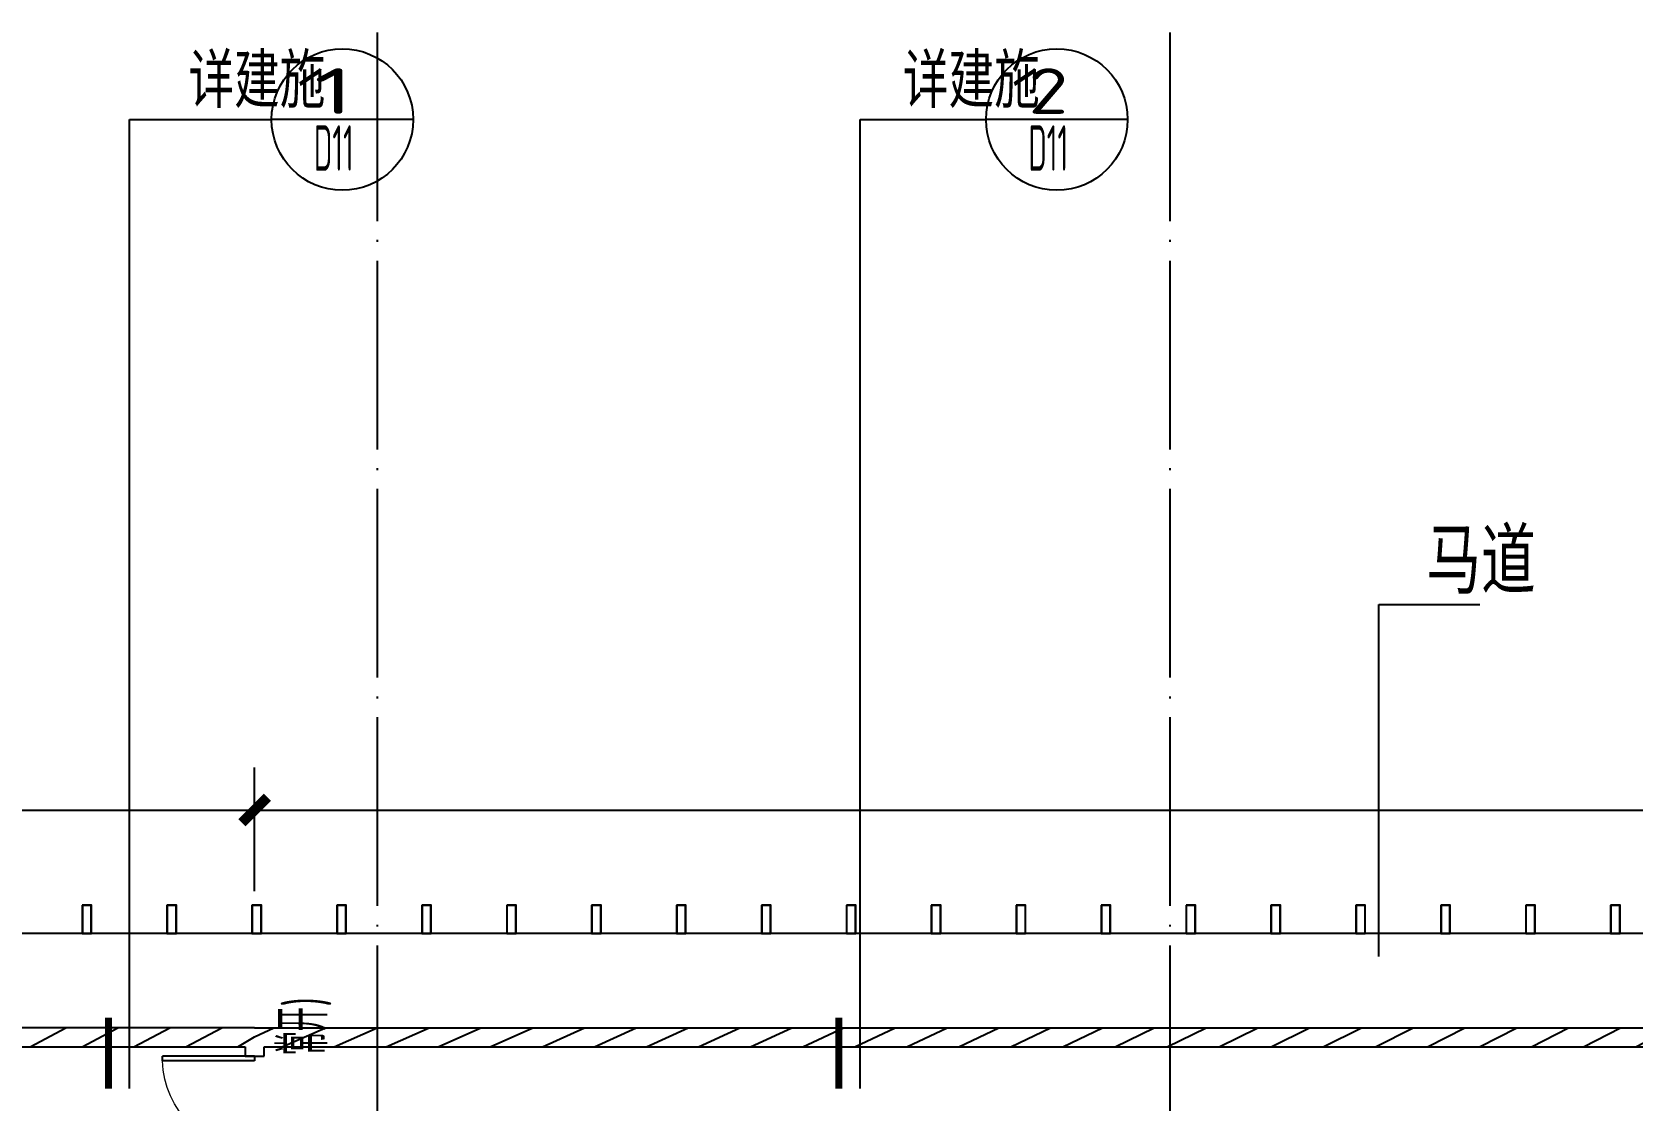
# Model space of a CAD drawing. Header units: inches. Extents: x 0 to 1813292486, y 0 to 3473589894.
# Drawn here: x 600578627 to 600595595, y 3473289943 to 3473301276 of the extents above; entities that cross this region are included whole.
import ezdxf
from ezdxf.enums import TextEntityAlignment as Align

# ---------------------------------------------------------------- set-up
doc = ezdxf.new("R2010")
doc.units = ezdxf.units.IN
doc.header["$LTSCALE"] = 1000
doc.header["$MEASUREMENT"] = 0
doc.linetypes.add('AX-MALL-GIRD-200$0$DOTE', pattern=[2.4200000000000004, 2, -0.2, 0.02, -0.2])
for name, color, linetype in [('A-Anno-Note', 241, 'Continuous'), ('AX-MALL-DIM-P02$0$A-Anno-Dims', 3, 'Continuous'), ('AX-MALL-DIM-P02$0$A-Anno-Note', 241, 'Continuous'), ('AX-MALL-DIM-P02$0$A-Detl-Thin', 131, 'Continuous'), ('AX-MALL-DIM-P02$0$DIM_LEAD', 3, 'Continuous'), ('AX-MALL-DIM-SY-P02$0$A-Anno-Note', 241, 'Continuous'), ('AX-MALL-DIM-SY-P02$0$DIM_IDEN', 3, 'Continuous'), ('AX-MALL-GIRD-200$0$A-Grid', 222, 'AX-MALL-GIRD-200$0$DOTE'), ('AX-MALL-P02-200$0$A-Anno-Note', 241, 'Continuous'), ('AX-MALL-WALL-P02$0$A-Anno-Note', 241, 'Continuous'), ('AX-MALL-WALL-P02-QT$0$A-Detl-Thin', 131, 'Continuous'), ('AX-MALL-WALL-P02-QT$0$A-Flor', 41, 'Continuous'), ('AX-MALL-WALL-P02-QT$0$A-Wall', 2, 'Continuous'), ('AX-MALL-WALL-P02-QT$0$A-Wall-Patt', 13, 'Continuous'), ('AX-MALL-WALL-P02-QT$0$A-Wind', 4, 'Continuous'), ('AX-MALL-WORD-P02$0$A-Wind-Iden', 11, 'Continuous'), ('AX-MALL-ZTKD-P02$0$A-Anno-Note', 241, 'Continuous')]:
    doc.layers.add(name, color=color, linetype=linetype)
doc.styles.add('AX-MALL-DIM-P02$0$_TCH_DIM', font='gbenor.shx')
doc.styles.add('AX-MALL-DIM-P02$0$_TCH_DIM_T3', font='gbenor.shx')
doc.styles.add('AX-MALL-DIM-SY-P02$0$_TCH_DIM', font='gbenor.shx')
doc.styles.add('AX-MALL-DIM-SY-P02$0$_TCH_LABEL', font='gbenor.shx')
doc.styles.add('AX-MALL-WORD-P02$0$_TCH_WINDOW', font='gbenor.shx', dxfattribs={"bigfont": 'gbcbig.shx'})
doc.dimstyles.new('AX-MALL-DIM-P02$0$_TCH_ARCH&&180', dxfattribs={"dimtxt": 535.5, "dimasz": 270, "dimexe": 450, "dimexo": 450, "dimgap": 137.25, "dimtad": 1, "dimdec": 0, "dimzin": 0, "dimdsep": 46, "dimtxsty": 'AX-MALL-DIM-P02$0$_TCH_DIM_T3', "dimblk": 'AX-MALL-DIM-P02$0$_ArchTick', "dimcen": 0.09, "dimclrt": 7, "dimazin": 2, "dimtfac": 1, "dimtdec": 0, "dimtix": 1, "dimtmove": 2, "dimatfit": 3, "dimfxl": 500, "dimtolj": 1, "dimtzin": 0, "dimarcsym": 0})
pattern_1 = [(45, (0, 359.0227), (-353.55353201463, 353.55353201463), [])]

# ---------------------------------------------------------------- blocks, each defined once
blk = doc.blocks.new('AX-MALL-WORD-P02')
at = {"layer": 'AX-MALL-WORD-P02$0$A-Wind-Iden', "style": 'AX-MALL-WORD-P02$0$_TCH_WINDOW', "width": 0.7}
for s, height, p in [('常开', 506.3829787234042, (600412246.8173054, 3473144657.026569)), (')', 446.25, (600412426.97149, 3473145140.623867))]:
    blk.add_text(s, height=height, rotation=69.56816119476784, dxfattribs=at).set_placement(p)
blk = doc.blocks.new('AX-MALL-GIRD-200')
at = {"layer": 'AX-MALL-GIRD-200$0$A-Grid'}
for p, q in [((600417374.6480286, 3473156901.160599), (600378645.1090794, 3473052937.433517)), ((600425246.1884615, 3473153968.780813), (600386516.6495125, 3473050005.053731))]:
    blk.add_line(p, q, dxfattribs=at)
blk = doc.blocks.new('AX-MALL-WALL-P02-QT$0$gerthrthrth')
at = {"layer": 'AX-MALL-WALL-P02-QT$0$A-Flor'}
for points in [[(-99.99999976158142, 300.0000004768372), (-99.99999976158142, 4.76837158203125e-07), (1.192092895507812e-07, 4.76837158203125e-07), (1.192092895507812e-06, 299.9999995231628)], [(-96.99999964237213, 296.9999995231628), (-96.99999988079071, 3.000000476837158), (-2.999999761581421, 3.000000953674316), (-2.999998927116394, 296.9999995231628)]]:
    blk.add_lwpolyline(points, close=True, dxfattribs=at)
blk = doc.blocks.new('AX-MALL-WALL-P02-QT$0$fegehrthr')
at = {"layer": 'AX-MALL-WALL-P02-QT$0$A-Flor'}
blk.add_line((323377.1744827032, 135611.3443951607), (244327.1744560003, 135611.3485383987), dxfattribs=at)
at = {"layer": 'AX-MALL-WALL-P02-QT$0$A-Flor', "rotation": 359.9999999798665}
for p in [(257398.6991376877, 135611.3484406471), (258298.6991385221, 135611.3484406471), (259198.6991391182, 135611.3484396935), (260098.699138999, 135611.3484387398), (260998.6991391182, 135611.3484363556), (261898.6991388798, 135611.3484387398), (262798.6991392374, 135611.3484387398), (263698.6991388798, 135611.3484368324), (264598.6991384029, 135611.3484377861), (265498.6991397142, 135611.3484387398), (266398.6991385221, 135611.3484377861), (267298.6991391182, 135611.3484368324), (268198.6991388798, 135611.3484358788), (269098.6991399527, 135611.3484344482), (269998.6991391182, 135611.3484368324), (270898.6991388798, 135611.3484363556), (271798.6991388798, 135611.3484330177), (272698.699139595, 135611.3484358788), (273598.6991391182, 135611.3484377861)]:
    blk.add_blockref('AX-MALL-WALL-P02-QT$0$gerthrthrth', p, dxfattribs=at)
blk = doc.blocks.new('AX-MALL-WALL-P02-QT$0$$DorLib2D$00000002')
for p, q in [((-0.5, -5.684341886080802e-17), (-0.5000000000000007, 0.4875)), ((-0.4750000000000007, 0.4875), (-0.5000000000000007, 0.4875)), ((-0.475, -2.842170943040401e-17), (-0.4750000000000007, 0.4875)), ((0.475, -2.842170943040401e-17), (0.4750000000000007, 0.4875)), ((0.4750000000000007, 0.4875), (0.5000000000000007, 0.4875)), ((0.5, -5.684341886080802e-17), (0.5000000000000007, 0.4875)), ((-0.5, -5.684341886080802e-17), (-0.475, -2.842170943040401e-17)), ((0.5, -5.684341886080802e-17), (0.475, -2.842170943040401e-17))]:
    blk.add_line(p, q)
at = {"lineweight": 13}
for centre, start, end in [((-0.4875, -4.263256414560601e-17), 0, 88.53071641864632), ((0.4875, -4.263256414560601e-17), 91.4692835813537, 180)]:
    blk.add_arc(centre, 0.4875, start, end, dxfattribs=at)
blk = doc.blocks.new('AX-MALL-WALL-P02-QT')
at = {"layer": 'AX-MALL-WALL-P02-QT$0$A-Wall-Patt'}
h = blk.add_hatch(dxfattribs=at)
h.set_pattern_fill('普通砖', color=256, scale=200, style=0)
h.set_pattern_definition(pattern_1)
h.paths.add_polyline_path([(600411627.578459, 3473145197.93899), (600337386.7673359, 3473172854.819583), (600337316.9487696, 3473172667.401954), (600411464.0510782, 3473145045.430644), (600411581.0327483, 3473145072.993904)])
h = blk.add_hatch(dxfattribs=at)
h.set_pattern_fill('普通砖', color=256, scale=200, style=0)
h.set_pattern_definition(pattern_1)
h.paths.add_polyline_path([(600411581.0327482, 3473145072.993904), (600411651.4687077, 3473144975.612077), (600444215.2818047, 3473132844.636177), (600444285.100371, 3473133032.053806), (600411627.578459, 3473145197.93899)])
h = blk.add_hatch(dxfattribs=at)
h.set_pattern_fill('普通砖', color=256, scale=200, style=0)
h.set_pattern_definition(pattern_1)
h.paths.add_polyline_path([(600411464.0510782, 3473145045.430644), (600411429.1417943, 3473144951.721827), (600411616.5594238, 3473144881.903261), (600411651.4687077, 3473144975.612077), (600411581.0327483, 3473145072.993904)])
at = {"layer": 'AX-MALL-WALL-P02-QT$0$A-Wall'}
for p, q in [((600411627.578459, 3473145197.93899), (600337386.7673359, 3473172854.819583)), ((600337316.9487696, 3473172667.401954), (600411464.0510782, 3473145045.430644)), ((600411627.578459, 3473145197.93899), (600444285.100371, 3473133032.053806)), ((600411464.0510782, 3473145045.430644), (600411429.1417943, 3473144951.721827)), ((600411429.1417943, 3473144951.721827), (600411616.5594238, 3473144881.903261)), ((600411616.5594238, 3473144881.903261), (600411651.4687077, 3473144975.612077)), ((600411651.4687077, 3473144975.612077), (600444215.2818047, 3473132844.636177))]:
    blk.add_line(p, q, dxfattribs=at)
at = {"layer": 'AX-MALL-WALL-P02-QT$0$A-Detl-Thin', "rotation": 339.5681613092246}
blk.add_blockref('AX-MALL-WALL-P02-QT$0$fegehrthr', (600121810.7232074, 3473109514.681517), dxfattribs=at)
at = {"layer": 'AX-MALL-WALL-P02-QT$0$A-Wind'}
blk.add_blockref('AX-MALL-GIRD-200', (0, 0), dxfattribs=at)
at = {"layer": 'AX-MALL-WALL-P02-QT$0$A-Wind', "xscale": -2000, "yscale": 2000, "zscale": 200, "rotation": 69.56816131414143}
blk.add_blockref('AX-MALL-WALL-P02-QT$0$$DorLib2D$00000002', (600411173.7577775, 3473143979.724397), dxfattribs=at)
blk = doc.blocks.new('AX-MALL-WALL-P02')
at = {"layer": 'AX-MALL-WALL-P02$0$A-Anno-Note'}
blk.add_blockref('AX-MALL-WORD-P02', (0, 0), dxfattribs=at)
blk.add_blockref('AX-MALL-WALL-P02-QT', (0, 0), dxfattribs=at)
blk = doc.blocks.new('AX-MALL-ZTKD-P02')
at = {"layer": 'AX-MALL-ZTKD-P02$0$A-Anno-Note'}
blk.add_blockref('AX-MALL-GIRD-200', (0, 0), dxfattribs=at)
blk = doc.blocks.new('AX-MALL-DIM-SY-P02')
at = {"layer": 'AX-MALL-DIM-SY-P02$0$DIM_IDEN'}
for p, q in [((600410161.7985296, 3473145057.630105), (600413747.9916179, 3473154684.235798)), ((600413747.9916179, 3473154684.235798), (600415158.3357768, 3473154158.841215)), ((600416563.9679971, 3473153635.201967), (600415158.3357768, 3473154158.841215)), ((600417417.1787634, 3473142354.788079), (600421003.3718519, 3473151981.393771)), ((600421003.3718519, 3473151981.393771), (600422254.0702693, 3473151515.471911)), ((600423659.7024896, 3473150991.832663), (600422254.0702693, 3473151515.47191))]:
    blk.add_line(p, q, dxfattribs=at)
at = {"layer": 'AX-MALL-DIM-SY-P02$0$DIM_IDEN', "const_width": 75}
for points in [[(600409950.9536966, 3473145136.175992), (600410212.7733201, 3473145838.992103)], [(600417206.3339304, 3473142433.333966), (600417468.153554, 3473143136.150077)]]:
    blk.add_lwpolyline(points, dxfattribs=at)
at = {"layer": 'AX-MALL-DIM-SY-P02$0$DIM_IDEN'}
for centre in [(600415861.1518869, 3473153897.021591), (600422956.8863795, 3473151253.652287)]:
    blk.add_circle(centre, 750, dxfattribs=at)
at = {"layer": 'AX-MALL-DIM-SY-P02$0$A-Anno-Note', "style": 'AX-MALL-DIM-SY-P02$0$_TCH_DIM', "width": 0.7}
for p in [(600414394.7007113, 3473154633.348401), (600421490.435204, 3473151989.979097)]:
    blk.add_text('详建施', height=506.3829787234042, rotation=339.5681613088448, dxfattribs=at).set_placement(p)
at = {"layer": 'AX-MALL-DIM-SY-P02$0$A-Anno-Note', "style": 'AX-MALL-DIM-SY-P02$0$_TCH_LABEL'}
for s, rotation, width, p, p2 in [('1', 339.5681612887383, 2.999999998905153, (600415599.3499327, 3473154058.977563), (600415995.3791711, 3473153911.445051)), ('D11', 339.5681613000222, 0.6363636364678138, (600415388.589201, 3473153493.221508), (600415784.6184397, 3473153345.688996)), ('2', 339.5681613000222, 1.721144848786169, (600422695.0844252, 3473151415.608258), (600423091.1136639, 3473151268.075746)), ('D11', 339.5681613000222, 0.6363636364678138, (600422484.3236935, 3473150849.852203), (600422880.3529322, 3473150702.319691))]:
    blk.add_text(s, height=482.9906831399546, rotation=rotation, dxfattribs=dict(at, width=width)).set_placement(p, p2, align=Align.FIT)
blk = doc.blocks.new('AX-MALL-DIM-P02$0$_ArchTick')
at = {"color": 0, "linetype": 'ByBlock', "const_width": 0.4}
blk.add_lwpolyline([(-0.5, -0.5), (0.5, 0.5)], dxfattribs=at)
blk = doc.blocks.new('*D1564')
at = {"layer": 'AX-MALL-DIM-P02$0$A-Anno-Dims', "color": 0, "lineweight": -2, "transparency": 16777216}
for p, q in [((600412133.7630763, 3473146556.71684), (600412590.8370862, 3473147783.664514)), ((600412433.7453122, 3473147361.974847), (600445559.8113129, 3473135021.54327)), ((600445259.8290768, 3473134216.285262), (600445716.9030869, 3473135443.232936))]:
    blk.add_line(p, q, dxfattribs=at)
at = {"layer": 'AX-MALL-DIM-P02$0$A-Anno-Dims', "color": 0, "lineweight": -2, "transparency": 16777216, "xscale": 270, "yscale": 270, "zscale": 270}
for p, rotation in [((600412433.7453122, 3473147361.974847), 159.5681613500913), ((600445559.8113129, 3473135021.54327), 339.5681613500913)]:
    blk.add_blockref('AX-MALL-DIM-P02$0$_ArchTick', p, dxfattribs=dict(at, rotation=rotation))
at = {"layer": 'AX-MALL-DIM-P02$0$A-Anno-Dims', "color": 7, "transparency": 16777216, "insert": (600429138.160909, 3473141571.279758), "char_height": 535.5, "attachment_point": 5, "rotation": 339.5681613500913, "style": 'AX-MALL-DIM-P02$0$_TCH_DIM_T3'}
blk.add_mtext('\\A1;35350', dxfattribs=at)
blk = doc.blocks.new('*D1565')
at = {"layer": 'AX-MALL-DIM-P02$0$A-Anno-Dims', "color": 0, "lineweight": -2, "transparency": 16777216}
for p, q in [((600405480.437233, 3473149035.275939), (600405937.5112429, 3473150262.223613)), ((600405780.4194689, 3473149840.533947), (600412433.745312, 3473147361.974847)), ((600412133.7630761, 3473146556.716839), (600412590.837086, 3473147783.664514))]:
    blk.add_line(p, q, dxfattribs=at)
at = {"layer": 'AX-MALL-DIM-P02$0$A-Anno-Dims', "color": 0, "lineweight": -2, "transparency": 16777216, "xscale": 270, "yscale": 270, "zscale": 270}
for p, rotation in [((600405780.4194689, 3473149840.533947), 159.5681613519201), ((600412433.745312, 3473147361.974847), 339.5681613519201)]:
    blk.add_blockref('AX-MALL-DIM-P02$0$_ArchTick', p, dxfattribs=dict(at, rotation=rotation))
at = {"layer": 'AX-MALL-DIM-P02$0$A-Anno-Dims', "color": 7, "transparency": 16777216, "insert": (600409248.4649869, 3473148980.775096), "char_height": 535.5, "attachment_point": 5, "rotation": 339.5681613519201, "style": 'AX-MALL-DIM-P02$0$_TCH_DIM_T3'}
blk.add_mtext('\\A1;7100', dxfattribs=at)
blk = doc.blocks.new('AX-MALL-DIM-P02')
at = {"layer": 'AX-MALL-DIM-P02$0$DIM_LEAD'}
for p, q in [((600423055.4653152, 3473141747.427089), (600424358.1381785, 3473145244.259991)), ((600424358.1381785, 3473145244.259991), (600425362.8522525, 3473144869.974517))]:
    blk.add_line(p, q, dxfattribs=at)
at = {"layer": 'AX-MALL-DIM-P02$0$A-Anno-Dims'}
blk.add_blockref('AX-MALL-DIM-SY-P02', (0, 0), dxfattribs=at)
at = {"layer": 'AX-MALL-DIM-P02$0$A-Detl-Thin'}
blk.add_blockref('AX-MALL-ZTKD-P02', (-2.384185791015625e-06, 9.5367431640625e-07), dxfattribs=at)
at = {"layer": 'AX-MALL-DIM-P02$0$A-Anno-Note', "style": 'AX-MALL-DIM-P02$0$_TCH_DIM', "width": 0.7}
blk.add_text('马道', height=607.6595744680851, rotation=339.5681613092246, dxfattribs=at).set_placement((600424893.7947712, 3473145236.988662))
at = {"layer": 'AX-MALL-DIM-P02$0$A-Anno-Dims'}
for p1, p2, distance, picture, middle in [((600405323.3454592, 3473148613.586273), (600411976.6713023, 3473146135.027174), 1309.3193812821166, '*D1565', (600409248.4649869, 3473148980.775096)), ((600411976.6713023, 3473146135.027174), (600445102.7373031, 3473133794.595596), 1309.3193826642464, '*D1564', (600429138.160909, 3473141571.279758))]:
    dim = blk.add_aligned_dim(p1=p1, p2=p2, distance=distance, dimstyle='AX-MALL-DIM-P02$0$_TCH_ARCH&&180', dxfattribs=at)
    dim.commit()
    dim.dimension.update_dxf_attribs({"geometry": picture, "text_midpoint": middle})
blk = doc.blocks.new('AX-MALL-P02-200')
at = {"layer": 'AX-MALL-P02-200$0$A-Anno-Note'}
blk.add_blockref('AX-MALL-WALL-P02', (0, 0), dxfattribs=at)
blk.add_blockref('AX-MALL-DIM-P02', (0, 0), dxfattribs=at)

msp = doc.modelspace()

# ---------------------------------------------------------------- block references
at = {"layer": 'A-Anno-Note', "rotation": 20.43183869077545}
msp.add_blockref('AX-MALL-P02-200', (1250392458.527329, 9048125.682563305), dxfattribs=at)

doc.saveas('drawing.dxf')
